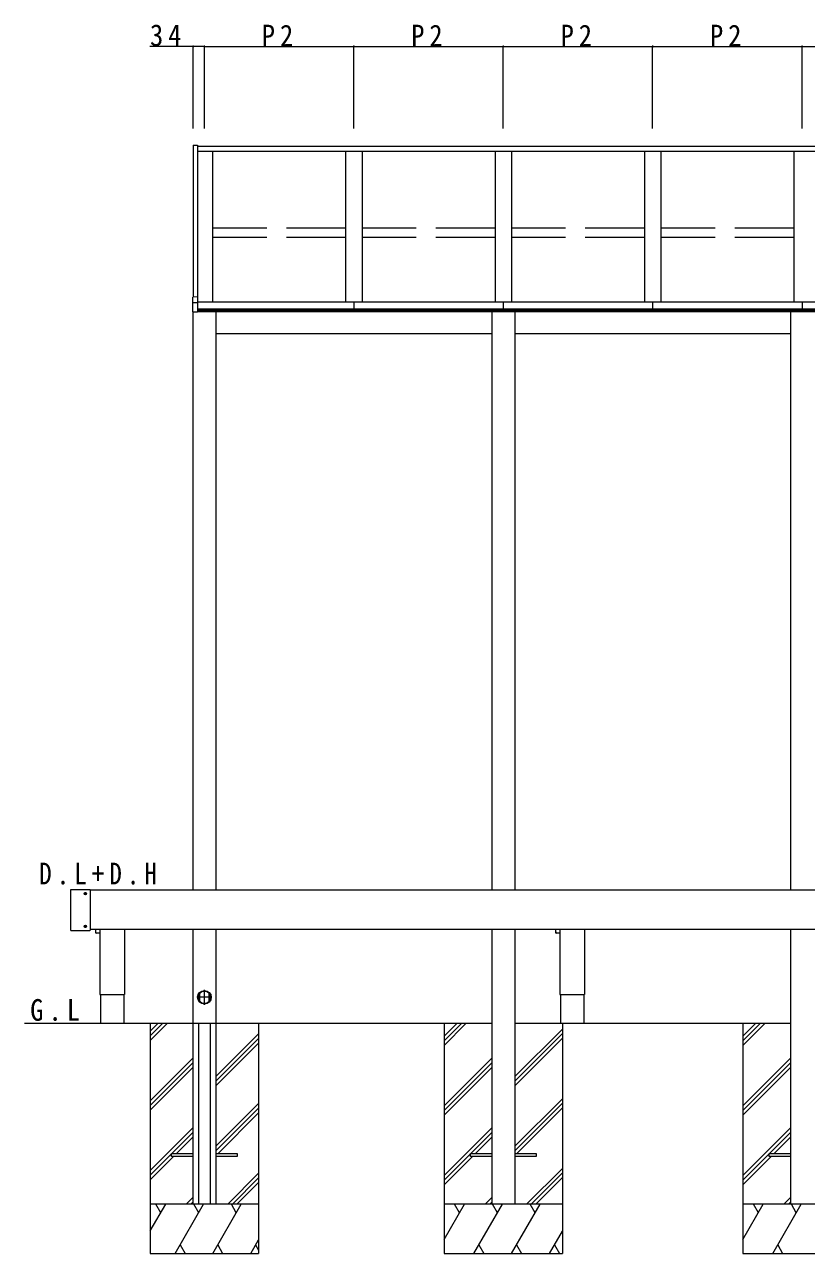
# Model space of a CAD drawing. Units: millimetres, scale not verified. Extents: x -7920 to 7920, y -12800 to 12777.
# Drawn here: x -4325 to -1945, y -10327 to -6585 of the extents above; entities that cross this region are included whole.
import ezdxf

# ---------------------------------------------------------------- set-up
doc = ezdxf.new("R2010")
doc.units = ezdxf.units.MM
doc.header["$LTSCALE"] = 60
doc.linetypes.add('USER1', pattern=[4, 3, -1])
doc.linetypes.add('USER2', pattern=[13, 10, -1, 1, -1])
for name, color, linetype, lineweight in [('0-3_YKK_12', 2, 'Continuous', 18), ('0-4_YKK_A1', 4, 'Continuous', 18), ('0-5_YKK_13', 4, 'Continuous', 18), ('0-6_YKK_D', 6, 'Continuous', 18), ('0-7_YKK_Z1', 7, 'Continuous', 18)]:
    doc.layers.add(name, color=color, linetype=linetype, lineweight=lineweight)
doc.styles.add('ＭＳ ゴシック', font='')
doc.styles.get('ＭＳ ゴシック').set_extended_font_data('MS Gothic')

msp = doc.modelspace()

# ---------------------------------------------------------------- linework, layer by layer
at = {"layer": '0-3_YKK_12'}
for p, q in [((209.68, -9220.94), (-4125.32, -9220.94)), ((209.68, -9340.94), (-4125.32, -9340.94)), ((-4021.32, -9340.94), (-4021.32, -9538.94)), ((-2620.32, -9340.94), (-2620.32, -9538.94)), ((-4093.97, -9538.94), (-4093.97, -9626.94)), ((-4023.67, -9538.94), (-4023.67, -9626.94)), ((-2692.97, -9538.94), (-2692.97, -9626.94)), ((-2622.67, -9538.94), (-2622.67, -9626.94))]:
    msp.add_line(p, q, dxfattribs=at)
for points in [[(-4096.32, -9340.94), (-4096.32, -9538.94), (-4021.32, -9538.94)], [(-2695.32, -9340.94), (-2695.32, -9538.94), (-2620.32, -9538.94)]]:
    msp.add_lwpolyline(points, dxfattribs=at)
at = {"layer": '0-4_YKK_A1'}
for p, q in [((-3811.83, -6951.65), (-3799.33, -6951.65)), ((-3811.83, -6951.65), (-3811.83, -7414.45)), ((-3799.33, -6951.65), (-3799.33, -7413.66)), ((-116.32, -6955.7), (-3799.33, -6955.7)), ((-116.32, -6971.71), (-3799.33, -6971.71)), ((-3752.83, -6971.71), (-3752.83, -7429.12)), ((-3347.82, -6971.71), (-3347.82, -7429.07)), ((-3297.82, -6971.71), (-3297.82, -7429.07)), ((-2892.82, -6971.71), (-2892.82, -7429.07)), ((-2842.82, -6971.71), (-2842.82, -7429.07)), ((-2437.82, -6971.71), (-2437.82, -7429.07)), ((-2387.82, -6971.71), (-2387.82, -7429.07)), ((-1982.82, -6971.71), (-1982.82, -7429.07)), ((-3813.32, -7431.4), (-3813.32, -7414.82)), ((-3813.32, -7430.94), (-3798.82, -7430.94)), ((-3813.32, -7459.89), (-3813.32, -7431.4)), ((-3798.82, -7413.62), (-3813.04, -7414.52)), ((-3798.82, -7429.07), (-116.83, -7429.07)), ((-3322.82, -7429.07), (-3322.82, -7451.94)), ((-2867.82, -7429.07), (-2867.82, -7451.94)), ((-2412.82, -7429.07), (-2412.82, -7451.94)), ((-1957.82, -7429.07), (-1957.82, -7451.94)), ((-3812.82, -7460.19), (-3812.82, -9220.94)), ((-116.83, -7451.94), (-3798.82, -7451.94)), ((-116.83, -7455.94), (-3798.82, -7455.94)), ((-116.82, -7459.94), (-3798.82, -7459.94)), ((-3742.82, -7459.94), (-3742.82, -9220.94)), ((-2902.82, -7459.94), (-2902.82, -9220.94)), ((-2832.82, -7459.94), (-2832.82, -9220.94)), ((-1992.82, -7459.94), (-1992.82, -9220.94)), ((-2902.82, -7526.94), (-3742.82, -7526.94)), ((-1992.82, -7526.94), (-2832.82, -7526.94)), ((-3812.82, -9340.94), (-3812.82, -9626.94)), ((-3742.82, -9340.94), (-3742.82, -9626.94)), ((-2902.82, -9340.94), (-2902.82, -9626.94)), ((-2832.82, -9340.94), (-2832.82, -9626.94)), ((-1992.82, -9340.94), (-1992.82, -9626.94)), ((-3792.57, -9535.55), (-3792.57, -9558.32)), ((-3777.82, -9569.96), (-3777.82, -9523.91)), ((-3763.07, -9558.32), (-3763.07, -9535.55)), ((-3754.82, -9546.94), (-3800.82, -9546.94)), ((-3812.82, -9626.94), (-3812.82, -10176.94)), ((-3795.82, -9626.94), (-3795.82, -10176.94)), ((-3759.82, -9626.94), (-3759.82, -10176.94)), ((-3742.82, -9626.94), (-3742.82, -10176.94)), ((-2902.82, -9626.94), (-2902.82, -10176.94)), ((-2832.82, -9626.94), (-2832.82, -10176.94)), ((-1992.82, -9626.94), (-1992.82, -10176.94))]:
    msp.add_line(p, q, dxfattribs=at)
at = {"layer": '0-4_YKK_A1', "linetype": 'USER1'}
for p, q in [((-3347.82, -7204.62), (-3752.82, -7204.62)), ((-2892.82, -7204.62), (-3297.82, -7204.62)), ((-2437.82, -7204.62), (-2842.82, -7204.62)), ((-1982.82, -7204.62), (-2387.82, -7204.62)), ((-3347.82, -7233.26), (-3752.82, -7233.26)), ((-2892.82, -7233.26), (-3297.82, -7233.26)), ((-2437.82, -7233.26), (-2842.82, -7233.26)), ((-1982.82, -7233.26), (-2387.82, -7233.26)), ((-3877.82, -10031.44), (-3877.82, -10022.44)), ((-3877.82, -10022.44), (-3812.82, -10022.44)), ((-3742.82, -10022.44), (-3677.82, -10022.44)), ((-3677.82, -10022.44), (-3677.82, -10031.44)), ((-2967.82, -10031.44), (-2967.82, -10022.44)), ((-2967.82, -10022.44), (-2902.82, -10022.44)), ((-2832.82, -10022.44), (-2767.82, -10022.44)), ((-2767.82, -10022.44), (-2767.82, -10031.44)), ((-2057.82, -10031.44), (-2057.82, -10022.44)), ((-2057.82, -10022.44), (-1992.82, -10022.44)), ((-3812.82, -10031.44), (-3877.82, -10031.44)), ((-3677.82, -10031.44), (-3742.82, -10031.44)), ((-2902.82, -10031.44), (-2967.82, -10031.44)), ((-2767.82, -10031.44), (-2832.82, -10031.44)), ((-1992.82, -10031.44), (-2057.82, -10031.44))]:
    msp.add_line(p, q, dxfattribs=at)
at = {"layer": '0-4_YKK_A1'}
msp.add_lwpolyline([(-3798.82, -7413.63), (-3798.82, -7430.89), (-3798.82, -7431.19), (-3798.82, -7460.14), (-3798.82, -7460.44), (-3813.03, -7460.19)], dxfattribs=at)
for radius in [20.67, 19]:
    msp.add_circle((-3777.82, -9546.94), radius, dxfattribs=at)
for centre, radius, start, end in [((-3813.02, -7414.82), 0.3, 93.61996, 180), ((-3813.02, -7459.89), 0.3, 180, 269), ((-3777.82, -9546.94), 18.63, 142.33411, 217.66589), ((-3777.82, -9546.94), 18.63, 322.33411, 37.66589)]:
    msp.add_arc(centre, radius, start, end, dxfattribs=at)
at = {"layer": '0-5_YKK_13'}
for p, q in [((-4185.32, -9219.94), (-4185.32, -9342.34)), ((-4184.32, -9218.94), (-4126.32, -9218.94)), ((-4142.37, -9230.79), (-4141.17, -9230.79)), ((-4142.37, -9230.79), (-4142.37, -9231.49)), ((-4142.37, -9231.49), (-4141.17, -9231.49)), ((-4140.67, -9229.09), (-4140.67, -9230.29)), ((-4140.67, -9229.09), (-4139.97, -9229.09)), ((-4140.67, -9231.99), (-4140.67, -9233.19)), ((-4140.67, -9233.19), (-4139.97, -9233.19)), ((-4139.97, -9229.09), (-4139.97, -9230.29)), ((-4139.97, -9231.99), (-4139.97, -9233.19)), ((-4139.47, -9230.79), (-4138.27, -9230.79)), ((-4139.47, -9231.49), (-4138.27, -9231.49)), ((-4138.27, -9230.79), (-4138.27, -9231.49)), ((-4125.32, -9219.94), (-4125.32, -9342.34)), ((-4184.32, -9343.34), (-4126.32, -9343.34)), ((-4142.37, -9330.79), (-4141.17, -9330.79)), ((-4142.37, -9330.79), (-4142.37, -9331.49)), ((-4142.37, -9331.49), (-4141.17, -9331.49)), ((-4140.67, -9329.09), (-4140.67, -9330.29)), ((-4140.67, -9329.09), (-4139.97, -9329.09)), ((-4140.67, -9331.99), (-4140.67, -9333.19)), ((-4140.67, -9333.19), (-4139.97, -9333.19)), ((-4139.97, -9329.09), (-4139.97, -9330.29)), ((-4139.97, -9331.99), (-4139.97, -9333.19)), ((-4139.47, -9330.79), (-4138.27, -9330.79)), ((-4139.47, -9331.49), (-4138.27, -9331.49)), ((-4138.27, -9330.79), (-4138.27, -9331.49)), ((-4108.67, -9348.44), (-4109.04, -9348.44)), ((-4108.67, -9351.14), (-4108.67, -9340.94)), ((-4096.97, -9352.14), (-4107.67, -9352.14)), ((-4095.97, -9340.94), (-4095.97, -9351.14)), ((-2707.67, -9348.44), (-2708.04, -9348.44)), ((-2707.67, -9351.14), (-2707.67, -9340.94)), ((-2695.97, -9352.14), (-2706.67, -9352.14)), ((-2694.97, -9340.94), (-2694.97, -9351.14))]:
    msp.add_line(p, q, dxfattribs=at)
at = {"layer": '0-5_YKK_13', "linetype": 'USER2'}
for p, q in [((-4144.47, -9231.14), (-4136.17, -9231.14)), ((-4140.32, -9235.29), (-4140.32, -9226.99)), ((-4144.47, -9331.14), (-4136.17, -9331.14)), ((-4140.32, -9335.29), (-4140.32, -9326.99))]:
    msp.add_line(p, q, dxfattribs=at)
at = {"layer": '0-5_YKK_13'}
for centre in [(-4140.32, -9231.14), (-4140.32, -9331.14)]:
    msp.add_circle(centre, 3.65, dxfattribs=at)
for centre, radius, start, end in [((-4184.32, -9219.94), 1, 90, 180), ((-4141.17, -9230.29), 0.5, 270, 0), ((-4141.17, -9231.99), 0.5, 0, 90), ((-4139.47, -9230.29), 0.5, 180, 270), ((-4139.47, -9231.99), 0.5, 90, 180), ((-4126.32, -9219.94), 1, 0, 90), ((-4184.32, -9342.34), 1, 180, 270), ((-4141.17, -9330.29), 0.5, 270, 0), ((-4141.17, -9331.99), 0.5, 0, 90), ((-4139.47, -9330.29), 0.5, 180, 270), ((-4139.47, -9331.99), 0.5, 90, 180), ((-4126.32, -9342.34), 1, 270, 0), ((-4090.12, -9341.94), 20, 177.13404, 198.96557), ((-4107.67, -9351.14), 1, 180, 270), ((-4096.97, -9351.14), 1, 270, 0), ((-2689.12, -9341.94), 20, 177.13404, 198.96557), ((-2706.67, -9351.14), 1, 180, 270), ((-2695.97, -9351.14), 1, 270, 0)]:
    msp.add_arc(centre, radius, start, end, dxfattribs=at)
at = {"layer": '0-6_YKK_D'}
for p, q in [((-3811.83, -6651.65), (-3944.13, -6651.65)), ((-3811.83, -6901.65), (-3811.83, -6650.65)), ((-3777.82, -6651.65), (-3811.83, -6651.65)), ((-3777.82, -6901.65), (-3777.82, -6650.65)), ((-3777.82, -6901.65), (-3777.82, -6650.65)), ((-3777.82, -6651.65), (-3322.82, -6651.65)), ((-3322.82, -6901.65), (-3322.82, -6650.65)), ((-3322.82, -6901.65), (-3322.82, -6650.65)), ((-3322.82, -6651.65), (-2867.82, -6651.65)), ((-2867.82, -6901.65), (-2867.82, -6650.65)), ((-2867.82, -6901.65), (-2867.82, -6650.65)), ((-2867.82, -6651.65), (-2412.82, -6651.65)), ((-2412.82, -6901.65), (-2412.82, -6650.65)), ((-2412.82, -6901.65), (-2412.82, -6650.65)), ((-2412.82, -6651.65), (-1957.82, -6651.65)), ((-1957.82, -6901.65), (-1957.82, -6650.65)), ((-1957.82, -6901.65), (-1957.82, -6650.65)), ((-1957.82, -6651.65), (-1502.82, -6651.65))]:
    msp.add_line(p, q, dxfattribs=at)
for centre, start, end in [((-3811.83, -6651.65), 0, 180), ((-3811.83, -6651.65), 180, 0), ((-3777.82, -6651.65), 0, 180), ((-3777.82, -6651.65), 0, 180), ((-3777.82, -6651.65), 180, 0), ((-3777.82, -6651.65), 180, 0), ((-3322.82, -6651.65), 0, 180), ((-3322.82, -6651.65), 0, 180), ((-3322.82, -6651.65), 180, 0), ((-3322.82, -6651.65), 180, 0), ((-2867.82, -6651.65), 0, 180), ((-2867.82, -6651.65), 0, 180), ((-2867.82, -6651.65), 180, 0), ((-2867.82, -6651.65), 180, 0), ((-2412.82, -6651.65), 0, 180), ((-2412.82, -6651.65), 0, 180), ((-2412.82, -6651.65), 180, 0), ((-2412.82, -6651.65), 180, 0), ((-1957.82, -6651.65), 0, 180), ((-1957.82, -6651.65), 0, 180), ((-1957.82, -6651.65), 180, 0), ((-1957.82, -6651.65), 180, 0)]:
    msp.add_arc(centre, 1.59, start, end, dxfattribs=at)
at = {"layer": '0-7_YKK_Z1'}
for p, q in [((-2902.82, -9626.94), (-4325.48, -9626.94)), ((-3942.82, -9626.94), (-3942.82, -10326.94)), ((-3942.82, -9678.48), (-3891.28, -9626.94)), ((-3942.82, -9664.34), (-3905.42, -9626.94)), ((-3942.82, -9650.2), (-3919.56, -9626.94)), ((-3612.82, -9626.94), (-3612.82, -10326.94)), ((-3047.82, -9626.94), (-3047.82, -10326.94)), ((-3047.82, -9693.48), (-2981.28, -9626.94)), ((-3047.82, -9679.34), (-2995.42, -9626.94)), ((-3047.82, -9665.2), (-3009.56, -9626.94)), ((-1992.82, -9626.94), (-2832.82, -9626.94)), ((-2832.82, -9788.56), (-2687.82, -9643.56)), ((-2687.82, -9626.94), (-2687.82, -10326.94)), ((-2137.82, -9626.94), (-2137.82, -10326.94)), ((-2137.82, -9693.48), (-2071.28, -9626.94)), ((-2137.82, -9679.34), (-2085.42, -9626.94)), ((-2137.82, -9665.2), (-2099.56, -9626.94)), ((-3742.82, -9788.56), (-3612.82, -9658.56)), ((-3742.82, -9802.71), (-3612.82, -9672.71)), ((-3742.82, -9816.85), (-3612.82, -9686.85)), ((-2832.82, -9802.71), (-2687.82, -9657.71)), ((-2832.82, -9816.85), (-2687.82, -9671.85)), ((-3942.82, -9862.33), (-3812.82, -9732.33)), ((-3942.82, -9876.47), (-3812.82, -9746.47)), ((-3942.82, -9890.61), (-3812.82, -9760.61)), ((-3047.82, -9877.33), (-2902.82, -9732.33)), ((-3047.82, -9891.47), (-2902.82, -9746.47)), ((-3047.82, -9905.61), (-2902.82, -9760.61)), ((-2137.82, -9877.33), (-1992.82, -9732.33)), ((-2137.82, -9891.47), (-1992.82, -9746.47)), ((-2137.82, -9905.61), (-1992.82, -9760.61)), ((-3742.82, -10000.69), (-3612.82, -9870.7)), ((-2832.82, -10000.69), (-2687.82, -9855.7)), ((-2832.82, -10014.84), (-2687.82, -9869.84)), ((-3742.82, -10014.84), (-3612.82, -9884.84)), ((-3736.28, -10022.44), (-3612.82, -9898.98)), ((-2826.28, -10022.44), (-2687.82, -9883.98)), ((-3942.82, -10074.46), (-3812.82, -9944.46)), ((-3047.82, -10089.46), (-2902.82, -9944.46)), ((-2137.82, -10089.46), (-1992.82, -9944.46)), ((-3876.66, -10022.44), (-3812.82, -9958.6)), ((-3862.52, -10022.44), (-3812.82, -9972.75)), ((-2966.66, -10022.44), (-2902.82, -9958.6)), ((-2952.52, -10022.44), (-2902.82, -9972.75)), ((-2056.66, -10022.44), (-1992.82, -9958.6)), ((-2042.52, -10022.44), (-1992.82, -9972.75)), ((-3942.82, -10088.6), (-3877.82, -10023.6)), ((-3047.82, -10103.6), (-2967.82, -10023.6)), ((-2137.82, -10103.6), (-2057.82, -10023.6)), ((-3942.82, -10102.75), (-3871.52, -10031.44)), ((-3047.82, -10117.75), (-2961.52, -10031.44)), ((-2137.82, -10117.75), (-2051.52, -10031.44)), ((-3706.94, -10176.94), (-3612.82, -10082.83)), ((-3692.79, -10176.94), (-3612.82, -10096.97)), ((-2796.94, -10176.94), (-2687.82, -10067.83)), ((-2782.79, -10176.94), (-2687.82, -10081.97)), ((-2768.65, -10176.94), (-2687.82, -10096.11)), ((-3678.65, -10176.94), (-3612.82, -10111.11)), ((-3942.82, -10258.41), (-3895.79, -10176.94)), ((-3612.82, -10176.94), (-3942.82, -10176.94)), ((-3910.79, -10202.92), (-3925.79, -10176.94)), ((-3866.92, -10326.94), (-3780.31, -10176.94)), ((-3833.17, -10176.94), (-3812.82, -10156.59)), ((-3819.03, -10176.94), (-3812.82, -10170.74)), ((-3795.32, -10202.92), (-3810.32, -10176.94)), ((-3752.35, -10326.94), (-3665.74, -10176.94)), ((-3680.75, -10202.92), (-3695.75, -10176.94)), ((-3047.82, -10284.39), (-2985.79, -10176.94)), ((-2687.82, -10176.94), (-3047.82, -10176.94)), ((-3000.79, -10202.92), (-3015.79, -10176.94)), ((-2956.92, -10326.94), (-2870.31, -10176.94)), ((-2923.17, -10176.94), (-2902.82, -10156.59)), ((-2909.03, -10176.94), (-2902.82, -10170.74)), ((-2885.32, -10202.92), (-2900.32, -10176.94)), ((-2842.35, -10326.94), (-2755.74, -10176.94)), ((-2770.75, -10202.92), (-2785.75, -10176.94)), ((-2137.82, -10284.39), (-2075.79, -10176.94)), ((-1777.82, -10176.94), (-2137.82, -10176.94)), ((-2090.79, -10202.92), (-2105.79, -10176.94)), ((-2046.92, -10326.94), (-1960.31, -10176.94)), ((-2013.17, -10176.94), (-1992.82, -10156.59)), ((-1999.03, -10176.94), (-1992.82, -10170.74)), ((-1975.32, -10202.92), (-1990.32, -10176.94)), ((-3636.88, -10326.94), (-3613.27, -10286.06)), ((-2726.88, -10326.94), (-2687.82, -10259.3)), ((-3942.82, -10326.94), (-3612.82, -10326.94)), ((-3851.92, -10300.96), (-3836.92, -10326.94)), ((-3737.35, -10300.96), (-3722.35, -10326.94)), ((-3621.88, -10300.96), (-3612.82, -10316.64)), ((-3047.82, -10326.94), (-2687.82, -10326.94)), ((-2941.92, -10300.96), (-2926.92, -10326.94)), ((-2827.35, -10300.96), (-2812.35, -10326.94)), ((-2711.88, -10300.96), (-2696.88, -10326.94)), ((-2137.82, -10326.94), (-1777.82, -10326.94)), ((-2031.92, -10300.96), (-2016.92, -10326.94))]:
    msp.add_line(p, q, dxfattribs=at)

# ---------------------------------------------------------------- texts
at = {"layer": '0-6_YKK_D', "color": 7, "char_height": 65.98, "attachment_point": 7, "style": 'ＭＳ ゴシック'}
for s, insert in [('\\T1.37;\\W0.9;34', (-3943.53, -6651.05)), ('\\T1.37;\\W0.9;P2', (-3603.12, -6651.05)), ('\\T1.37;\\W0.9;P2', (-3148.12, -6651.05)), ('\\T1.37;\\W0.9;P2', (-2693.12, -6651.05)), ('\\T1.37;\\W0.9;P2', (-2238.12, -6651.05))]:
    msp.add_mtext(s, dxfattribs=dict(at, insert=insert))
at = {"layer": '0-7_YKK_Z1', "char_height": 65.98, "attachment_point": 7, "style": 'ＭＳ ゴシック'}
for s, insert in [('\\T1.4;\\W0.85;D.L+D.H', (-4281.05, -9204.13)), ('\\T1.38;\\W0.9;G.L', (-4308.37, -9619.52))]:
    msp.add_mtext(s, dxfattribs=dict(at, insert=insert))

doc.saveas('drawing.dxf')
